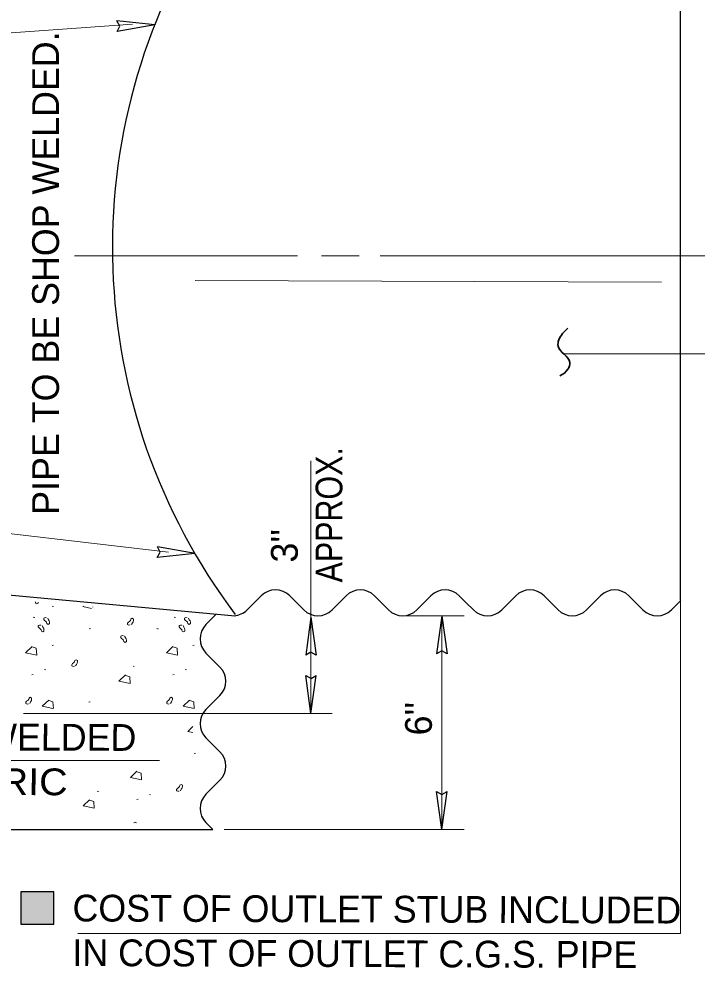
# Model space of a CAD drawing. Extents: x -394 to -24, y 146 to 415.
# Drawn here: x -287.61 to -257.22, y 188.76 to 231.31 of the extents above; entities that cross this region are included whole.
import ezdxf

# ---------------------------------------------------------------- set-up
doc = ezdxf.new("R2010")
doc.units = 0
doc.header["$LTSCALE"] = 0.48
doc.layers.add('1', color=7, linetype='Continuous', lineweight=13)
doc.layers.add('60', color=7, linetype='Continuous', lineweight=25)

msp = doc.modelspace()

# ---------------------------------------------------------------- hatches: boundary and pattern name
at = {"layer": '1'}
msp.add_hatch(color=256, dxfattribs=at).paths.add_polyline_path([(-287.5297, 190.7338), (-286.0476, 190.7338), (-286.0476, 192.1832), (-287.5297, 192.1832)])

# ---------------------------------------------------------------- linework, layer by layer
at = {"layer": '1', "lineweight": 25}
for p, q in [((-257.9528, 205.2538), (-257.9528, 236.121)), ((-281.513, 231.0402), (-283.2229, 231.217)), ((-281.513, 231.0402), (-283.2072, 230.7493)), ((-319.3015, 208.3725), (-277.9146, 204.5475)), ((-279.7034, 207.3409), (-281.3964, 207.6388)), ((-279.7034, 207.3409), (-281.414, 207.1711)), ((-277.0611, 205.1337), (-277.3751, 204.8197)), ((-276.747, 205.4477), (-277.0611, 205.1336)), ((-275.4742, 205.4477), (-275.1603, 205.1337)), ((-275.1603, 205.1337), (-274.8463, 204.8197)), ((-273.2596, 205.1337), (-273.5737, 204.8197)), ((-272.9455, 205.4476), (-273.2596, 205.1337)), ((-271.6728, 205.4477), (-271.3588, 205.1337)), ((-271.3588, 205.1337), (-271.0448, 204.8197)), ((-269.4581, 205.1337), (-269.7721, 204.8197)), ((-269.144, 205.4476), (-269.4581, 205.1336)), ((-267.8713, 205.4477), (-267.5573, 205.1337)), ((-267.5573, 205.1337), (-267.2433, 204.8197)), ((-265.6565, 205.1337), (-265.9706, 204.8197)), ((-265.3426, 205.4476), (-265.6565, 205.1336)), ((-264.0698, 205.4477), (-263.7558, 205.1337)), ((-263.7558, 205.1337), (-263.4418, 204.8197)), ((-261.8551, 205.1337), (-262.1691, 204.8197)), ((-261.541, 205.4477), (-261.8551, 205.1336)), ((-260.2682, 205.4477), (-259.9543, 205.1337)), ((-259.9543, 205.1337), (-259.6404, 204.8197)), ((-257.9431, 205.2441), (-258.3676, 204.8197)), ((-278.7663, 204.6262), (-279.227, 204.1656)), ((-274.5208, 204.4876), (-274.7548, 202.7846)), ((-274.5208, 204.4876), (-274.2867, 202.7846)), ((-268.6572, 204.5472), (-268.8912, 202.8442)), ((-268.6572, 204.5472), (-268.4232, 202.8442)), ((-278.9128, 202.5695), (-279.2268, 202.8835)), ((-278.5989, 202.2556), (-278.9129, 202.5695)), ((-274.5191, 200.1687), (-274.7532, 201.8717)), ((-274.5191, 200.1687), (-274.2852, 201.8717)), ((-278.5988, 200.9828), (-278.9128, 200.6687)), ((-278.9128, 200.6687), (-279.2269, 200.3547)), ((-278.6005, 198.4557), (-279.2269, 199.082)), ((-278.5988, 197.1813), (-278.9129, 196.8672)), ((-278.9129, 196.8672), (-279.2267, 196.5533)), ((-268.6555, 194.9668), (-268.8896, 196.6698)), ((-268.6555, 194.9668), (-268.4216, 196.6698)), ((-278.9128, 194.9665), (-279.2267, 195.2806)), ((-310.3802, 194.9665), (-278.9128, 194.9665))]:
    msp.add_line(p, q, dxfattribs=at)
at = {"layer": '1'}
for p, q in [((-275.1312, 220.6874), (-285.1209, 220.6874)), ((-272.3637, 220.6874), (-274.0512, 220.6874)), ((-254.0042, 220.6874), (-271.4188, 220.6874)), ((-263.1923, 216.2887), (-240.7057, 216.2887)), ((-257.9528, 205.2538), (-257.9528, 190.307)), ((-284.2992, 204.9423), (-284.2995, 204.947)), ((-270.3509, 204.5475), (-267.6564, 204.5474)), ((-268.6564, 204.5475), (-268.6563, 194.9665)), ((-273.5683, 200.1683), (-287.4047, 200.1683)), ((-300.0258, 198.0611), (-281.3109, 198.0611)), ((-278.4128, 194.9664), (-267.6563, 194.9664)), ((-284.9632, 190.307), (-257.9528, 190.307))]:
    msp.add_line(p, q, dxfattribs=at)
for points in [[(-280.9095, 207.3978), (-289.2318, 208.3763), (-289.2318, 230.5878), (-282.525, 231.0771)], [(-274.52, 211.4969), (-274.52, 204.4879), (-274.5199, 200.1684)], [(-286.743, 205.1684), (-286.7432, 205.1208), (-286.8017, 205.0858), (-286.86, 205.1208), (-286.8719, 205.1795), (-286.8726, 205.1802)], [(-286.1167, 204.9808), (-286.0618, 204.9667), (-286.0602, 204.9651)], [(-284.719, 204.985), (-284.7424, 204.9625), (-284.3589, 204.8823)], [(-286.9698, 204.4845), (-286.9148, 204.4705), (-286.9133, 204.4688)], [(-286.3194, 204.4485), (-286.2843, 204.3782), (-286.2492, 204.3198), (-286.2373, 204.2613), (-286.2374, 204.2027), (-286.2959, 204.1677), (-286.3543, 204.2027), (-286.3662, 204.2613), (-286.4129, 204.308), (-286.4597, 204.3432), (-286.4948, 204.39), (-286.4947, 204.4483), (-286.4362, 204.4718), (-286.3779, 204.4603)], [(-282.5607, 204.1608), (-282.5255, 204.2309), (-282.4905, 204.2893), (-282.4787, 204.3479), (-282.4787, 204.4063), (-282.5372, 204.4416), (-282.5958, 204.4063), (-282.6075, 204.3479), (-282.6542, 204.3012), (-282.7012, 204.2659), (-282.7362, 204.2193), (-282.7362, 204.1606), (-282.6777, 204.1372), (-282.6192, 204.1491)], [(-280.6576, 204.4845), (-280.6026, 204.4705), (-280.6011, 204.4688)], [(-280.0072, 204.4485), (-279.9721, 204.3782), (-279.9369, 204.3198), (-279.9251, 204.2613), (-279.9252, 204.2027), (-279.9837, 204.1677), (-280.0421, 204.2027), (-280.0539, 204.2613), (-280.1007, 204.308), (-280.1474, 204.3432), (-280.1826, 204.39), (-280.1824, 204.4483), (-280.1239, 204.4718), (-280.0657, 204.4603)], [(-286.5677, 204.1138), (-286.5325, 204.0436), (-286.4974, 203.9852), (-286.4855, 203.9267), (-286.4857, 203.8681), (-286.5442, 203.8331), (-286.6025, 203.8681), (-286.6144, 203.9267), (-286.6612, 203.9733), (-286.7079, 204.0086), (-286.743, 204.0553), (-286.7429, 204.1137), (-286.6844, 204.1372), (-286.6262, 204.1256)], [(-284.4542, 203.975), (-284.3993, 203.989), (-284.3978, 203.9906)], [(-281.4268, 203.9761), (-281.3718, 203.9621), (-281.3703, 203.9605)], [(-280.2554, 204.1138), (-280.2202, 204.0436), (-280.1852, 203.9852), (-280.1732, 203.9267), (-280.1734, 203.8681), (-280.2319, 203.8331), (-280.2903, 203.8681), (-280.3022, 203.9267), (-280.3489, 203.9733), (-280.3957, 204.0086), (-280.4307, 204.0553), (-280.4307, 204.1137), (-280.3722, 204.1372), (-280.3139, 204.1256)], [(-282.8702, 203.6423), (-282.8352, 203.5721), (-282.8, 203.5137), (-282.7882, 203.4552), (-282.7883, 203.3966), (-282.8467, 203.3616), (-282.9052, 203.3966), (-282.917, 203.4552), (-282.9638, 203.5018), (-283.0105, 203.5371), (-283.0457, 203.5838), (-283.0455, 203.6422), (-282.987, 203.6657), (-282.9287, 203.6541)], [(-287.0212, 203.1803), (-287.3135, 202.8993), (-286.8105, 202.7941), (-286.834, 203.0983), (-287.0094, 203.1568)], [(-286.1202, 203.223), (-286.0652, 203.2371), (-286.0635, 203.2387)], [(-280.7089, 203.1803), (-281.0012, 202.8993), (-280.4982, 202.7941), (-280.5217, 203.0983), (-280.6972, 203.1568)], [(-279.8079, 203.223), (-279.7529, 203.2371), (-279.7512, 203.2387)], [(-285.0664, 202.303), (-285.0314, 202.3733), (-284.9962, 202.4317), (-284.9845, 202.4903), (-284.9845, 202.5487), (-285.0429, 202.5837), (-285.1017, 202.5487), (-285.1134, 202.4903), (-285.16, 202.4436), (-285.2069, 202.4083), (-285.2419, 202.3616), (-285.2417, 202.3031), (-285.1834, 202.2798), (-285.1249, 202.2912)], [(-286.4642, 202.1398), (-286.4092, 202.1258), (-286.4077, 202.1242)], [(-282.4939, 202.2887), (-282.4389, 202.2747), (-282.4374, 202.2731)], [(-280.1519, 202.1398), (-280.0969, 202.1258), (-280.0954, 202.1242)], [(-286.9697, 201.9272), (-287.0247, 201.9131), (-287.0263, 201.9116)], [(-282.8323, 201.9022), (-283.1244, 201.6213), (-282.6216, 201.5162), (-282.6448, 201.8203), (-282.8203, 201.8788)], [(-280.6575, 201.9272), (-280.7124, 201.9131), (-280.714, 201.9116)], [(-287.1222, 200.6215), (-287.087, 200.6916), (-287.052, 200.7502), (-287.0403, 200.8086), (-287.0403, 200.8673), (-287.0987, 200.9022), (-287.1572, 200.8671), (-287.1692, 200.8086), (-287.2158, 200.762), (-287.2627, 200.7267), (-287.2977, 200.6801), (-287.2977, 200.6215), (-287.2392, 200.5981), (-287.1807, 200.6097)], [(-280.8099, 200.6215), (-280.7747, 200.6916), (-280.7398, 200.7502), (-280.728, 200.8086), (-280.728, 200.8673), (-280.7865, 200.9022), (-280.845, 200.8671), (-280.8569, 200.8086), (-280.9035, 200.762), (-280.9504, 200.7267), (-280.9854, 200.6801), (-280.9854, 200.6215), (-280.9269, 200.5981), (-280.8684, 200.6097)], [(-286.271, 200.7763), (-286.5634, 200.4955), (-286.0946, 200.3974)], [(-286.0609, 200.3972), (-286.0839, 200.6945), (-286.2593, 200.753)], [(-284.479, 200.6853), (-284.4242, 200.6993), (-284.4227, 200.7011)], [(-279.9588, 200.7763), (-280.2512, 200.4955), (-279.7482, 200.3902), (-279.7717, 200.6945), (-279.947, 200.753)], [(-279.8097, 199.5917), (-280.0417, 199.3688), (-279.8097, 199.3202)], [(-279.7535, 198.3812), (-279.6987, 198.3953), (-279.6972, 198.3968)], [(-282.3205, 197.5865), (-282.6128, 197.3056), (-282.1098, 197.2003), (-282.1333, 197.5046), (-282.3087, 197.5631)], [(-280.3657, 196.7092), (-280.3307, 196.7796), (-280.2956, 196.838), (-280.2838, 196.8965), (-280.2838, 196.955), (-280.3422, 196.99), (-280.401, 196.955), (-280.4128, 196.8965), (-280.4593, 196.8498), (-280.5062, 196.8146), (-280.5412, 196.7678), (-280.5411, 196.7093), (-280.4828, 196.686), (-280.4242, 196.6975)], [(-284.1055, 196.695), (-284.0505, 196.681), (-284.049, 196.6793)], [(-281.7635, 196.5461), (-281.7085, 196.5321), (-281.707, 196.5304)], [(-284.4439, 196.3084), (-284.736, 196.0276), (-284.2332, 195.9224), (-284.2564, 196.2266), (-284.4319, 196.2851)], [(-282.2691, 196.3335), (-282.324, 196.3193), (-282.3256, 196.3178)], [(-282.3396, 195.2678), (-282.3396, 195.2736), (-282.3981, 195.3085), (-282.4566, 195.2733), (-282.4577, 195.2678)]]:
    msp.add_lwpolyline(points, dxfattribs=at)
at = {"layer": '1', "lineweight": 25}
for points in [[(-283.2072, 230.7493), (-283.0835, 230.99), (-283.2229, 231.217)], [(-281.414, 207.1711), (-281.2734, 207.4024), (-281.3964, 207.6388)], [(-268.4232, 202.8442), (-268.6597, 202.9759), (-268.8912, 202.8442)], [(-274.2867, 202.7846), (-274.5233, 202.9163), (-274.7548, 202.7846)], [(-274.7532, 201.8717), (-274.5167, 201.74), (-274.2852, 201.8717)], [(-268.8896, 196.6698), (-268.6531, 196.5381), (-268.4216, 196.6698)]]:
    msp.add_lwpolyline(points, dxfattribs=at)
msp.add_lwpolyline([(-287.5297, 190.7338), (-286.0476, 190.7338), (-286.0476, 192.1832), (-287.5297, 192.1832)], close=True, dxfattribs=at)
for centre, radius, start, end in [((-256.1171, 221.0505), 27.3003, 146.93311, 217.01386), ((-276.1107, 204.8112), 0.9, 45.00512, 135.00065), ((-272.3092, 204.8112), 0.9, 45.00512, 135.00065), ((-268.5077, 204.8112), 0.9, 45.00512, 135.00065), ((-264.7062, 204.8112), 0.9, 45.00512, 135.00065), ((-260.9047, 204.8112), 0.9, 45.00512, 135.00065), ((-278.0115, 205.4561), 0.9, 272.83565, 314.99975), ((-274.21, 205.4561), 0.9, 225.00387, 314.99975), ((-270.4085, 205.4561), 0.9, 225.00387, 314.99975), ((-266.607, 205.4561), 0.9, 225.00387, 314.99975), ((-262.8055, 205.4561), 0.9, 225.00387, 314.99975), ((-259.004, 205.4561), 0.9, 225.00387, 314.99975), ((-278.5904, 203.5199), 0.9, 135.00383, 224.99971), ((-279.2353, 201.6191), 0.9, 315.00509, 45.00061), ((-278.5904, 199.7184), 0.9, 135.00383, 224.99971), ((-279.2353, 197.8176), 0.9, 315.00509, 45.00061), ((-278.5904, 195.9169), 0.9, 135.00383, 224.99971)]:
    msp.add_arc(centre, radius, start, end, dxfattribs=at)
at = {"layer": '1', "lineweight": 35}
msp.add_spline([(-263.3612, 215.3031), (-263.0054, 215.6042), (-262.9233, 215.9054), (-263.4432, 216.6447), (-263.4159, 216.9184), (-263.0054, 217.4387)], degree=3, dxfattribs=at)
at = {"layer": '60', "lineweight": 13}
msp.add_line((-258.8067, 219.5119), (-279.715, 219.5858), dxfattribs=at)

# ---------------------------------------------------------------- texts
at = {"layer": '1'}
for s, rotation, p in [('PIPE TO BE SHOP WELDED.', 90, (-285.8143, 209.0805)), ("  3'' ", 90, (-275.1113, 206.0483)), ("6''", 90, (-269.1018, 199.1901)), ("6'' x 6''-1010 WELDED ", 359.798, (-298.4659, 198.5528)), ('COST OF OUTLET STUB INCLUDED ', 359.798, (-285.2096, 190.8529)), ('IN COST OF OUTLET C.G.S. PIPE ', 359.798, (-285.2166, 188.8529))]:
    msp.add_text(s, height=1.2, rotation=rotation, dxfattribs=at).set_placement(p)
for s, rotation, width, p in [('APPROX.', 90, 0.85, (-273.1113, 206.0483)), ('   WIRE FABRIC', 359.798, 1.1, (-298.4729, 196.5528))]:
    msp.add_text(s, height=1.2, rotation=rotation, dxfattribs=dict(at, width=width)).set_placement(p)

doc.saveas('drawing.dxf')
